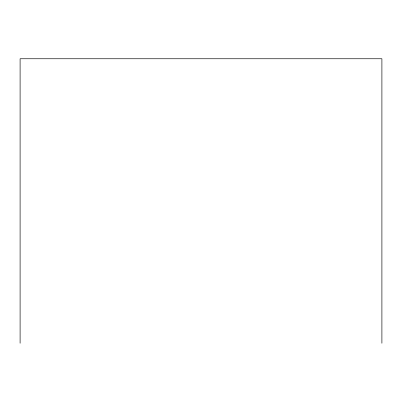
<?xml version="1.0" encoding="UTF-8"?>
<svg xmlns="http://www.w3.org/2000/svg" width="402" height="402" viewBox="0 0 402 402"><rect width="100%" height="100%" fill="white"/><g stroke="black" fill="none" stroke-linecap="round" stroke-linejoin="round"><path stroke-width="0.6" d="M381.9 343.248L381.9 58.752L20.1 58.752L20.1 343.248"/></g></svg>
